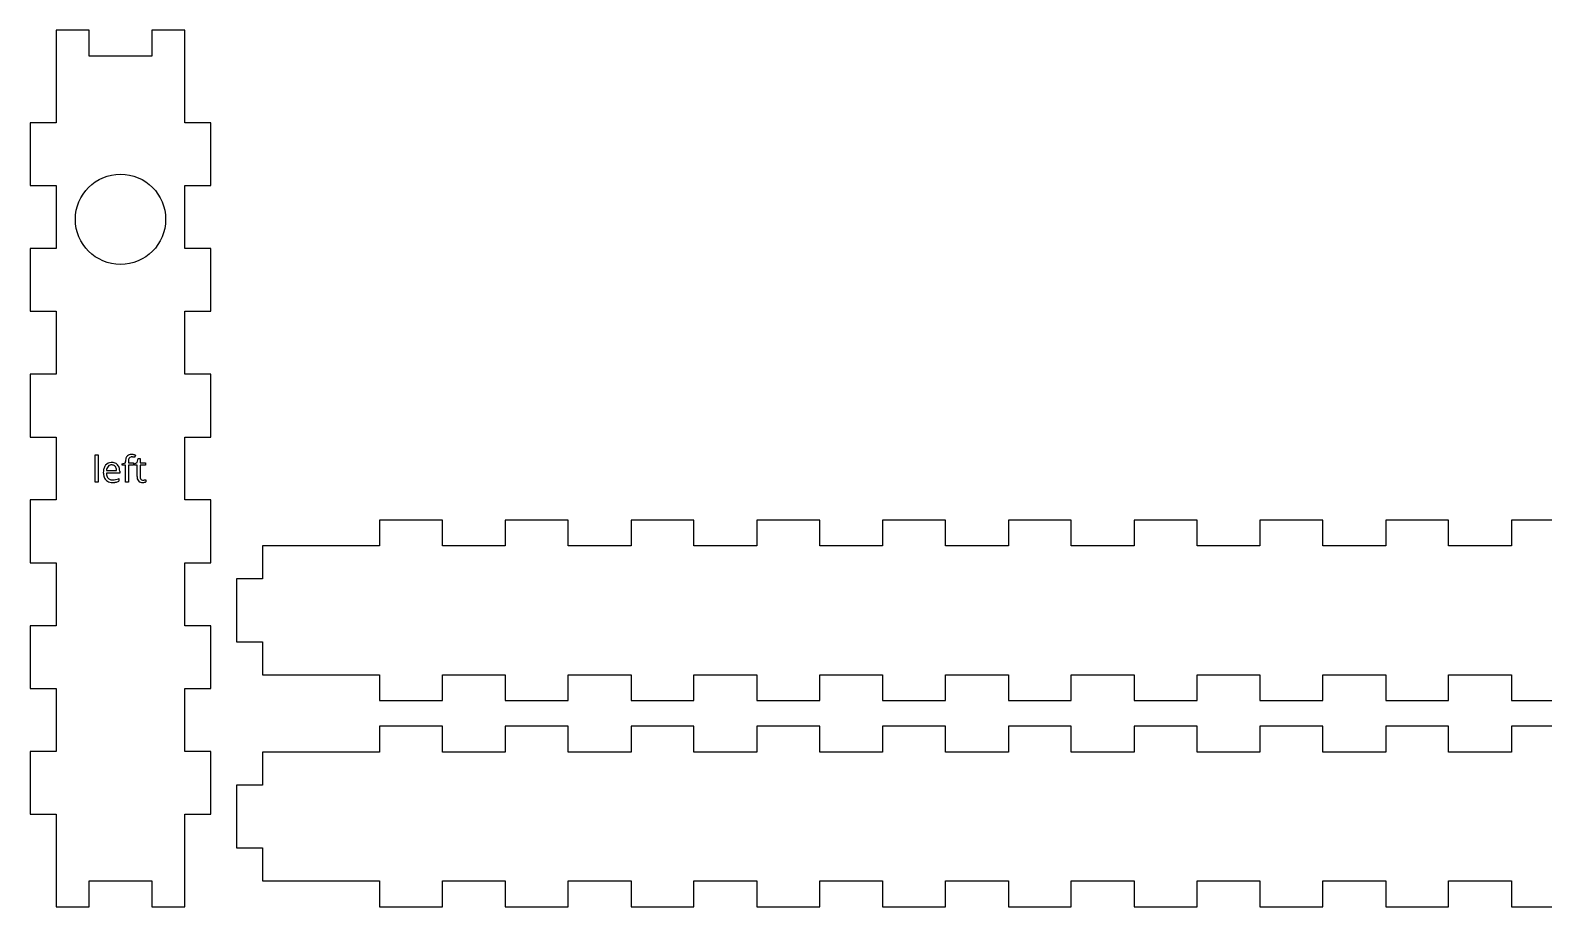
# Model space of a CAD drawing. Header units: millimetres. Extents: x 0 to 694, y 3 to 210.
# Drawn here: x 336.2 to 512.3, y 3 to 105 of the extents above; entities that cross this region are included whole.
import ezdxf

# ---------------------------------------------------------------- set-up
doc = ezdxf.new("R2010")
doc.units = ezdxf.units.MM
for name, color, linetype in [('Shape1525', 7, 'CONTINUOUS'), ('Shape1526', 7, 'CONTINUOUS'), ('Shape1527', 7, 'CONTINUOUS'), ('Shape1528', 7, 'CONTINUOUS'), ('Shape1529', 7, 'CONTINUOUS'), ('Shape1530', 7, 'CONTINUOUS'), ('Shape1531', 7, 'CONTINUOUS'), ('Shape1532', 7, 'CONTINUOUS'), ('Shape1533', 7, 'CONTINUOUS'), ('Shape1534', 7, 'CONTINUOUS'), ('Shape1535', 7, 'CONTINUOUS'), ('Shape1536', 7, 'CONTINUOUS'), ('Shape1537', 7, 'CONTINUOUS'), ('Shape1538', 7, 'CONTINUOUS'), ('Shape1539', 7, 'CONTINUOUS'), ('Shape1540', 7, 'CONTINUOUS'), ('Shape1541', 7, 'CONTINUOUS'), ('Shape1542', 7, 'CONTINUOUS'), ('Shape1543', 7, 'CONTINUOUS'), ('Shape1544', 7, 'CONTINUOUS'), ('Shape1545', 7, 'CONTINUOUS'), ('Shape1546', 7, 'CONTINUOUS'), ('Shape1547', 7, 'CONTINUOUS'), ('Shape1548', 7, 'CONTINUOUS'), ('Shape1549', 7, 'CONTINUOUS'), ('Shape1550', 7, 'CONTINUOUS'), ('Shape1551', 7, 'CONTINUOUS'), ('Shape1552', 7, 'CONTINUOUS'), ('Shape1553', 7, 'CONTINUOUS'), ('Shape1554', 7, 'CONTINUOUS'), ('Shape1555', 7, 'CONTINUOUS'), ('Shape1556', 7, 'CONTINUOUS'), ('Shape1557', 7, 'CONTINUOUS'), ('Shape1558', 7, 'CONTINUOUS'), ('Shape1559', 7, 'CONTINUOUS'), ('Shape1560', 7, 'CONTINUOUS'), ('Shape1561', 7, 'CONTINUOUS'), ('Shape1562', 7, 'CONTINUOUS'), ('Shape1563', 7, 'CONTINUOUS'), ('Shape1564', 7, 'CONTINUOUS'), ('Shape1565', 7, 'CONTINUOUS'), ('Shape1566', 7, 'CONTINUOUS'), ('Shape1567', 7, 'CONTINUOUS'), ('Shape1568', 7, 'CONTINUOUS'), ('Shape1667', 7, 'CONTINUOUS'), ('Shape1668', 7, 'CONTINUOUS'), ('Shape1669', 7, 'CONTINUOUS'), ('Shape1670', 7, 'CONTINUOUS'), ('Shape1671', 7, 'CONTINUOUS'), ('Shape1672', 7, 'CONTINUOUS'), ('Shape1673', 7, 'CONTINUOUS'), ('Shape1674', 7, 'CONTINUOUS'), ('Shape1675', 7, 'CONTINUOUS'), ('Shape1676', 7, 'CONTINUOUS'), ('Shape1677', 7, 'CONTINUOUS'), ('Shape1678', 7, 'CONTINUOUS'), ('Shape1679', 7, 'CONTINUOUS'), ('Shape1680', 7, 'CONTINUOUS'), ('Shape1681', 7, 'CONTINUOUS'), ('Shape1682', 7, 'CONTINUOUS'), ('Shape1683', 7, 'CONTINUOUS'), ('Shape1684', 7, 'CONTINUOUS'), ('Shape1685', 7, 'CONTINUOUS'), ('Shape1686', 7, 'CONTINUOUS'), ('Shape1687', 7, 'CONTINUOUS'), ('Shape1688', 7, 'CONTINUOUS'), ('Shape1689', 7, 'CONTINUOUS'), ('Shape1690', 7, 'CONTINUOUS'), ('Shape1691', 7, 'CONTINUOUS'), ('Shape1692', 7, 'CONTINUOUS'), ('Shape1693', 7, 'CONTINUOUS'), ('Shape1694', 7, 'CONTINUOUS'), ('Shape1695', 7, 'CONTINUOUS'), ('Shape1696', 7, 'CONTINUOUS'), ('Shape1697', 7, 'CONTINUOUS'), ('Shape1698', 7, 'CONTINUOUS'), ('Shape1699', 7, 'CONTINUOUS'), ('Shape1700', 7, 'CONTINUOUS'), ('Shape1701', 7, 'CONTINUOUS'), ('Shape1702', 7, 'CONTINUOUS'), ('Shape1703', 7, 'CONTINUOUS'), ('Shape1704', 7, 'CONTINUOUS'), ('Shape1705', 7, 'CONTINUOUS'), ('Shape1706', 7, 'CONTINUOUS'), ('Shape377', 7, 'CONTINUOUS'), ('Shape378', 7, 'CONTINUOUS'), ('Shape379', 7, 'CONTINUOUS'), ('Shape380', 7, 'CONTINUOUS'), ('Shape381', 7, 'CONTINUOUS'), ('Shape382', 7, 'CONTINUOUS'), ('Shape383', 7, 'CONTINUOUS'), ('Shape384', 7, 'CONTINUOUS'), ('Shape385', 7, 'CONTINUOUS'), ('Shape386', 7, 'CONTINUOUS'), ('Shape387', 7, 'CONTINUOUS'), ('Shape388', 7, 'CONTINUOUS'), ('Shape389', 7, 'CONTINUOUS'), ('Shape390', 7, 'CONTINUOUS'), ('Shape391', 7, 'CONTINUOUS'), ('Shape392', 7, 'CONTINUOUS'), ('Shape393', 7, 'CONTINUOUS'), ('Shape394', 7, 'CONTINUOUS'), ('Shape395', 7, 'CONTINUOUS'), ('Shape396', 7, 'CONTINUOUS'), ('Shape397', 7, 'CONTINUOUS'), ('Shape398', 7, 'CONTINUOUS'), ('Shape399', 7, 'CONTINUOUS'), ('Shape400', 7, 'CONTINUOUS'), ('Shape401', 7, 'CONTINUOUS'), ('Shape402', 7, 'CONTINUOUS'), ('Shape403', 7, 'CONTINUOUS'), ('Shape404', 7, 'CONTINUOUS'), ('Shape405', 7, 'CONTINUOUS'), ('Shape406', 7, 'CONTINUOUS'), ('Shape407', 7, 'CONTINUOUS'), ('Shape408', 7, 'CONTINUOUS'), ('Shape409', 7, 'CONTINUOUS'), ('Shape410', 7, 'CONTINUOUS'), ('Shape411', 7, 'CONTINUOUS'), ('Shape412', 7, 'CONTINUOUS'), ('Shape413', 7, 'CONTINUOUS'), ('Shape414', 7, 'CONTINUOUS'), ('Shape415', 7, 'CONTINUOUS'), ('Shape416', 7, 'CONTINUOUS'), ('Shape417', 7, 'CONTINUOUS'), ('Shape418', 7, 'CONTINUOUS'), ('Shape419', 7, 'CONTINUOUS'), ('Shape420', 7, 'CONTINUOUS'), ('Shape421', 7, 'CONTINUOUS'), ('Shape422', 7, 'CONTINUOUS'), ('Shape423', 7, 'CONTINUOUS'), ('Shape424', 7, 'CONTINUOUS'), ('Shape425', 7, 'CONTINUOUS'), ('Shape426', 7, 'CONTINUOUS'), ('Shape427', 7, 'CONTINUOUS'), ('Shape428', 7, 'CONTINUOUS'), ('Shape429', 7, 'CONTINUOUS'), ('Shape430', 7, 'CONTINUOUS'), ('Shape431', 7, 'CONTINUOUS'), ('Shape432', 7, 'CONTINUOUS'), ('Shape433', 7, 'CONTINUOUS'), ('Shape434', 7, 'CONTINUOUS'), ('Shape435', 7, 'CONTINUOUS'), ('Shape436', 7, 'CONTINUOUS'), ('Shape437', 7, 'CONTINUOUS'), ('Shape438', 7, 'CONTINUOUS'), ('Shape439', 7, 'CONTINUOUS'), ('Shape440', 7, 'CONTINUOUS'), ('Shape441', 7, 'CONTINUOUS'), ('Shape442', 7, 'CONTINUOUS'), ('Shape443', 7, 'CONTINUOUS'), ('Shape444', 7, 'CONTINUOUS'), ('Shape445', 7, 'CONTINUOUS'), ('Shape446', 7, 'CONTINUOUS'), ('Shape447', 7, 'CONTINUOUS'), ('Shape448', 7, 'CONTINUOUS'), ('Shape449', 7, 'CONTINUOUS'), ('Shape450', 7, 'CONTINUOUS'), ('Shape451', 7, 'CONTINUOUS'), ('Shape452', 7, 'CONTINUOUS'), ('Shape453', 7, 'CONTINUOUS'), ('Shape454', 7, 'CONTINUOUS'), ('Shape455', 7, 'CONTINUOUS'), ('Shape456', 7, 'CONTINUOUS'), ('Shape457', 7, 'CONTINUOUS'), ('Shape458', 7, 'CONTINUOUS'), ('Shape459', 7, 'CONTINUOUS'), ('Shape460', 7, 'CONTINUOUS'), ('Shape461', 7, 'CONTINUOUS'), ('Shape462', 7, 'CONTINUOUS'), ('Shape463', 7, 'CONTINUOUS'), ('Shape464', 7, 'CONTINUOUS'), ('Shape465', 7, 'CONTINUOUS'), ('Shape466', 7, 'CONTINUOUS'), ('Shape467', 7, 'CONTINUOUS'), ('Shape468', 7, 'CONTINUOUS'), ('Shape469', 7, 'CONTINUOUS'), ('Shape470', 7, 'CONTINUOUS'), ('Shape471', 7, 'CONTINUOUS'), ('Shape472', 7, 'CONTINUOUS'), ('Shape473', 7, 'CONTINUOUS'), ('Shape474', 7, 'CONTINUOUS'), ('Shape475', 7, 'CONTINUOUS'), ('Shape476', 7, 'CONTINUOUS'), ('Shape477', 7, 'CONTINUOUS'), ('Shape478', 7, 'CONTINUOUS'), ('Shape479', 7, 'CONTINUOUS'), ('Shape480', 7, 'CONTINUOUS'), ('Shape481', 7, 'CONTINUOUS'), ('Shape482', 7, 'CONTINUOUS'), ('Shape483', 7, 'CONTINUOUS'), ('Shape484', 7, 'CONTINUOUS'), ('Shape485', 7, 'CONTINUOUS'), ('Shape486', 7, 'CONTINUOUS'), ('Shape487', 7, 'CONTINUOUS'), ('Shape488', 7, 'CONTINUOUS'), ('Shape489', 7, 'CONTINUOUS'), ('Shape490', 7, 'CONTINUOUS'), ('Shape491', 7, 'CONTINUOUS'), ('Shape492', 7, 'CONTINUOUS'), ('Shape493', 7, 'CONTINUOUS'), ('Shape494', 7, 'CONTINUOUS'), ('Shape495', 7, 'CONTINUOUS'), ('Shape496', 7, 'CONTINUOUS'), ('Shape497', 7, 'CONTINUOUS'), ('Shape498', 7, 'CONTINUOUS'), ('Shape499', 7, 'CONTINUOUS'), ('Shape500', 7, 'CONTINUOUS'), ('Shape501', 7, 'CONTINUOUS'), ('Shape502', 7, 'CONTINUOUS'), ('Shape503', 7, 'CONTINUOUS'), ('Shape504', 7, 'CONTINUOUS'), ('Shape505', 7, 'CONTINUOUS'), ('Shape506', 7, 'CONTINUOUS'), ('Shape507', 7, 'CONTINUOUS'), ('Shape508', 7, 'CONTINUOUS'), ('Shape509', 7, 'CONTINUOUS'), ('Shape510', 7, 'CONTINUOUS'), ('Shape511', 7, 'CONTINUOUS'), ('Shape512', 7, 'CONTINUOUS'), ('Shape513', 7, 'CONTINUOUS'), ('Shape514', 7, 'CONTINUOUS'), ('Shape515', 7, 'CONTINUOUS'), ('Shape516', 7, 'CONTINUOUS'), ('Shape517', 7, 'CONTINUOUS'), ('Shape518', 7, 'CONTINUOUS'), ('Shape519', 7, 'CONTINUOUS'), ('Shape520', 7, 'CONTINUOUS'), ('Shape521', 7, 'CONTINUOUS'), ('Shape522', 7, 'CONTINUOUS'), ('Shape523', 7, 'CONTINUOUS'), ('Shape524', 7, 'CONTINUOUS'), ('Shape525', 7, 'CONTINUOUS'), ('Shape526', 7, 'CONTINUOUS'), ('Shape527', 7, 'CONTINUOUS'), ('Shape528', 7, 'CONTINUOUS'), ('Shape529', 7, 'CONTINUOUS'), ('Shape530', 7, 'CONTINUOUS'), ('Shape531', 7, 'CONTINUOUS'), ('Shape532', 7, 'CONTINUOUS'), ('Shape533', 7, 'CONTINUOUS'), ('Shape534', 7, 'CONTINUOUS'), ('Shape535', 7, 'CONTINUOUS'), ('Shape536', 7, 'CONTINUOUS'), ('Shape537', 7, 'CONTINUOUS'), ('Shape538', 7, 'CONTINUOUS'), ('Shape539', 7, 'CONTINUOUS'), ('Shape540', 7, 'CONTINUOUS'), ('Shape541', 7, 'CONTINUOUS'), ('Shape542', 7, 'CONTINUOUS'), ('Shape543', 7, 'CONTINUOUS'), ('Shape544', 7, 'CONTINUOUS'), ('Shape545', 7, 'CONTINUOUS'), ('Shape546', 7, 'CONTINUOUS'), ('Shape547', 7, 'CONTINUOUS'), ('Shape548', 7, 'CONTINUOUS'), ('Shape549', 7, 'CONTINUOUS'), ('Shape550', 7, 'CONTINUOUS'), ('Shape551', 7, 'CONTINUOUS'), ('Shape552', 7, 'CONTINUOUS'), ('Shape553', 7, 'CONTINUOUS'), ('Shape554', 7, 'CONTINUOUS'), ('Shape555', 7, 'CONTINUOUS'), ('Shape556', 7, 'CONTINUOUS'), ('Shape557', 7, 'CONTINUOUS'), ('Shape558', 7, 'CONTINUOUS'), ('Shape559', 7, 'CONTINUOUS'), ('Shape560', 7, 'CONTINUOUS'), ('Shape561', 7, 'CONTINUOUS'), ('Shape562', 7, 'CONTINUOUS'), ('Shape563', 7, 'CONTINUOUS'), ('Shape564', 7, 'CONTINUOUS'), ('Shape565', 7, 'CONTINUOUS'), ('Shape566', 7, 'CONTINUOUS'), ('Shape567', 7, 'CONTINUOUS'), ('Shape568', 7, 'CONTINUOUS'), ('Shape569', 7, 'CONTINUOUS'), ('Shape570', 7, 'CONTINUOUS'), ('Shape571', 7, 'CONTINUOUS'), ('Shape572', 7, 'CONTINUOUS'), ('Shape573', 7, 'CONTINUOUS'), ('Shape574', 7, 'CONTINUOUS'), ('Shape575', 7, 'CONTINUOUS'), ('Shape576', 7, 'CONTINUOUS'), ('Shape577', 7, 'CONTINUOUS'), ('Shape578', 7, 'CONTINUOUS'), ('Shape579', 7, 'CONTINUOUS'), ('Shape580', 7, 'CONTINUOUS'), ('Shape581', 7, 'CONTINUOUS'), ('Shape582', 7, 'CONTINUOUS'), ('Shape583', 7, 'CONTINUOUS'), ('Shape584', 7, 'CONTINUOUS'), ('Shape585', 7, 'CONTINUOUS'), ('Shape586', 7, 'CONTINUOUS'), ('Shape587', 7, 'CONTINUOUS'), ('Shape686', 7, 'CONTINUOUS'), ('Shape687', 7, 'CONTINUOUS'), ('Shape688', 7, 'CONTINUOUS'), ('Shape689', 7, 'CONTINUOUS'), ('Shape690', 7, 'CONTINUOUS'), ('Shape691', 7, 'CONTINUOUS'), ('Shape692', 7, 'CONTINUOUS'), ('Shape693', 7, 'CONTINUOUS'), ('Shape694', 7, 'CONTINUOUS'), ('Shape695', 7, 'CONTINUOUS'), ('Shape696', 7, 'CONTINUOUS'), ('Shape697', 7, 'CONTINUOUS'), ('Shape698', 7, 'CONTINUOUS'), ('Shape699', 7, 'CONTINUOUS'), ('Shape700', 7, 'CONTINUOUS'), ('Shape701', 7, 'CONTINUOUS'), ('Shape702', 7, 'CONTINUOUS'), ('Shape703', 7, 'CONTINUOUS'), ('Shape704', 7, 'CONTINUOUS'), ('Shape705', 7, 'CONTINUOUS'), ('Shape706', 7, 'CONTINUOUS'), ('Shape707', 7, 'CONTINUOUS'), ('Shape708', 7, 'CONTINUOUS'), ('Shape709', 7, 'CONTINUOUS'), ('Shape710', 7, 'CONTINUOUS'), ('Shape711', 7, 'CONTINUOUS'), ('Shape712', 7, 'CONTINUOUS'), ('Shape713', 7, 'CONTINUOUS'), ('Shape714', 7, 'CONTINUOUS'), ('Shape715', 7, 'CONTINUOUS'), ('Shape716', 7, 'CONTINUOUS'), ('Shape717', 7, 'CONTINUOUS'), ('Shape718', 7, 'CONTINUOUS'), ('Shape719', 7, 'CONTINUOUS'), ('Shape720', 7, 'CONTINUOUS'), ('Shape721', 7, 'CONTINUOUS'), ('Shape722', 7, 'CONTINUOUS'), ('Shape723', 7, 'CONTINUOUS'), ('Shape724', 7, 'CONTINUOUS'), ('Shape725', 7, 'CONTINUOUS'), ('Sketch', 7, 'CONTINUOUS')]:
    doc.layers.add(name, color=color, linetype=linetype)

msp = doc.modelspace()

# ---------------------------------------------------------------- linework, layer by layer
at = {"layer": 'Shape1525'}
msp.add_line((363.25, 45), (363.25, 41.1585), dxfattribs=at)
at = {"layer": 'Shape1526'}
msp.add_line((363.25, 41.1585), (360.25, 41.1585), dxfattribs=at)
at = {"layer": 'Shape1527'}
msp.add_line((360.25, 41.1585), (360.25, 33.8415), dxfattribs=at)
at = {"layer": 'Shape1528'}
msp.add_line((360.25, 33.8415), (363.25, 33.8415), dxfattribs=at)
at = {"layer": 'Shape1529'}
msp.add_line((363.25, 33.8415), (363.25, 30), dxfattribs=at)
at = {"layer": 'Shape1530'}
msp.add_line((363.25, 30), (376.877, 30), dxfattribs=at)
at = {"layer": 'Shape1531'}
msp.add_line((376.877, 30), (376.877, 27), dxfattribs=at)
at = {"layer": 'Shape1532'}
msp.add_line((376.877, 27), (384.193, 27), dxfattribs=at)
at = {"layer": 'Shape1533'}
msp.add_line((384.193, 27), (384.193, 30), dxfattribs=at)
at = {"layer": 'Shape1534'}
msp.add_line((384.193, 30), (391.51, 30), dxfattribs=at)
at = {"layer": 'Shape1535'}
msp.add_line((391.51, 30), (391.51, 27), dxfattribs=at)
at = {"layer": 'Shape1536'}
msp.add_line((391.51, 27), (398.827, 27), dxfattribs=at)
at = {"layer": 'Shape1537'}
msp.add_line((398.827, 27), (398.827, 30), dxfattribs=at)
at = {"layer": 'Shape1538'}
msp.add_line((398.827, 30), (406.144, 30), dxfattribs=at)
at = {"layer": 'Shape1539'}
msp.add_line((406.144, 30), (406.144, 27), dxfattribs=at)
at = {"layer": 'Shape1540'}
msp.add_line((406.144, 27), (413.462, 27), dxfattribs=at)
at = {"layer": 'Shape1541'}
msp.add_line((413.462, 27), (413.462, 30), dxfattribs=at)
at = {"layer": 'Shape1542'}
msp.add_line((413.462, 30), (420.779, 30), dxfattribs=at)
at = {"layer": 'Shape1543'}
msp.add_line((420.779, 30), (420.779, 27), dxfattribs=at)
at = {"layer": 'Shape1544'}
msp.add_line((420.779, 27), (428.096, 27), dxfattribs=at)
at = {"layer": 'Shape1545'}
msp.add_line((428.096, 27), (428.096, 30), dxfattribs=at)
at = {"layer": 'Shape1546'}
msp.add_line((428.096, 30), (435.413, 30), dxfattribs=at)
at = {"layer": 'Shape1547'}
msp.add_line((435.413, 30), (435.413, 27), dxfattribs=at)
at = {"layer": 'Shape1548'}
msp.add_line((435.413, 27), (442.729, 27), dxfattribs=at)
at = {"layer": 'Shape1549'}
msp.add_line((442.729, 27), (442.729, 30), dxfattribs=at)
at = {"layer": 'Shape1550'}
msp.add_line((442.729, 30), (450.046, 30), dxfattribs=at)
at = {"layer": 'Shape1551'}
msp.add_line((450.046, 30), (450.046, 27), dxfattribs=at)
at = {"layer": 'Shape1552'}
msp.add_line((450.046, 27), (457.363, 27), dxfattribs=at)
at = {"layer": 'Shape1553'}
msp.add_line((457.363, 27), (457.363, 30), dxfattribs=at)
at = {"layer": 'Shape1554'}
msp.add_line((457.363, 30), (464.68, 30), dxfattribs=at)
at = {"layer": 'Shape1555'}
msp.add_line((464.68, 30), (464.68, 27), dxfattribs=at)
at = {"layer": 'Shape1556'}
msp.add_line((464.68, 27), (471.998, 27), dxfattribs=at)
at = {"layer": 'Shape1557'}
msp.add_line((471.998, 27), (471.998, 30), dxfattribs=at)
at = {"layer": 'Shape1558'}
msp.add_line((471.998, 30), (479.315, 30), dxfattribs=at)
at = {"layer": 'Shape1559'}
msp.add_line((479.315, 30), (479.315, 27), dxfattribs=at)
at = {"layer": 'Shape1560'}
msp.add_line((479.315, 27), (486.632, 27), dxfattribs=at)
at = {"layer": 'Shape1561'}
msp.add_line((486.632, 27), (486.632, 30), dxfattribs=at)
at = {"layer": 'Shape1562'}
msp.add_line((486.632, 30), (493.949, 30), dxfattribs=at)
at = {"layer": 'Shape1563'}
msp.add_line((493.949, 30), (493.949, 27), dxfattribs=at)
at = {"layer": 'Shape1564'}
msp.add_line((493.949, 27), (501.265, 27), dxfattribs=at)
at = {"layer": 'Shape1565'}
msp.add_line((501.265, 27), (501.265, 30), dxfattribs=at)
at = {"layer": 'Shape1566'}
msp.add_line((501.265, 30), (508.582, 30), dxfattribs=at)
at = {"layer": 'Shape1567'}
msp.add_line((508.582, 30), (508.582, 27), dxfattribs=at)
at = {"layer": 'Shape1568'}
msp.add_line((508.582, 27), (515.899, 27), dxfattribs=at)
at = {"layer": 'Shape1667'}
msp.add_line((515.899, 48), (508.582, 48), dxfattribs=at)
at = {"layer": 'Shape1668'}
msp.add_line((508.582, 48), (508.582, 45), dxfattribs=at)
at = {"layer": 'Shape1669'}
msp.add_line((508.582, 45), (501.265, 45), dxfattribs=at)
at = {"layer": 'Shape1670'}
msp.add_line((501.265, 45), (501.265, 48), dxfattribs=at)
at = {"layer": 'Shape1671'}
msp.add_line((501.265, 48), (493.949, 48), dxfattribs=at)
at = {"layer": 'Shape1672'}
msp.add_line((493.949, 48), (493.949, 45), dxfattribs=at)
at = {"layer": 'Shape1673'}
msp.add_line((493.949, 45), (486.632, 45), dxfattribs=at)
at = {"layer": 'Shape1674'}
msp.add_line((486.632, 45), (486.632, 48), dxfattribs=at)
at = {"layer": 'Shape1675'}
msp.add_line((486.632, 48), (479.315, 48), dxfattribs=at)
at = {"layer": 'Shape1676'}
msp.add_line((479.315, 48), (479.315, 45), dxfattribs=at)
at = {"layer": 'Shape1677'}
msp.add_line((479.315, 45), (471.998, 45), dxfattribs=at)
at = {"layer": 'Shape1678'}
msp.add_line((471.998, 45), (471.998, 48), dxfattribs=at)
at = {"layer": 'Shape1679'}
msp.add_line((471.998, 48), (464.68, 48), dxfattribs=at)
at = {"layer": 'Shape1680'}
msp.add_line((464.68, 48), (464.68, 45), dxfattribs=at)
at = {"layer": 'Shape1681'}
msp.add_line((464.68, 45), (457.363, 45), dxfattribs=at)
at = {"layer": 'Shape1682'}
msp.add_line((457.363, 45), (457.363, 48), dxfattribs=at)
at = {"layer": 'Shape1683'}
msp.add_line((457.363, 48), (450.046, 48), dxfattribs=at)
at = {"layer": 'Shape1684'}
msp.add_line((450.046, 48), (450.046, 45), dxfattribs=at)
at = {"layer": 'Shape1685'}
msp.add_line((450.046, 45), (442.729, 45), dxfattribs=at)
at = {"layer": 'Shape1686'}
msp.add_line((442.729, 45), (442.729, 48), dxfattribs=at)
at = {"layer": 'Shape1687'}
msp.add_line((442.729, 48), (435.413, 48), dxfattribs=at)
at = {"layer": 'Shape1688'}
msp.add_line((435.413, 48), (435.413, 45), dxfattribs=at)
at = {"layer": 'Shape1689'}
msp.add_line((435.413, 45), (428.096, 45), dxfattribs=at)
at = {"layer": 'Shape1690'}
msp.add_line((428.096, 45), (428.096, 48), dxfattribs=at)
at = {"layer": 'Shape1691'}
msp.add_line((428.096, 48), (420.779, 48), dxfattribs=at)
at = {"layer": 'Shape1692'}
msp.add_line((420.779, 48), (420.779, 45), dxfattribs=at)
at = {"layer": 'Shape1693'}
msp.add_line((420.779, 45), (413.462, 45), dxfattribs=at)
at = {"layer": 'Shape1694'}
msp.add_line((413.462, 45), (413.462, 48), dxfattribs=at)
at = {"layer": 'Shape1695'}
msp.add_line((413.462, 48), (406.144, 48), dxfattribs=at)
at = {"layer": 'Shape1696'}
msp.add_line((406.144, 48), (406.144, 45), dxfattribs=at)
at = {"layer": 'Shape1697'}
msp.add_line((406.144, 45), (398.827, 45), dxfattribs=at)
at = {"layer": 'Shape1698'}
msp.add_line((398.827, 45), (398.827, 48), dxfattribs=at)
at = {"layer": 'Shape1699'}
msp.add_line((398.827, 48), (391.51, 48), dxfattribs=at)
at = {"layer": 'Shape1700'}
msp.add_line((391.51, 48), (391.51, 45), dxfattribs=at)
at = {"layer": 'Shape1701'}
msp.add_line((391.51, 45), (384.193, 45), dxfattribs=at)
at = {"layer": 'Shape1702'}
msp.add_line((384.193, 45), (384.193, 48), dxfattribs=at)
at = {"layer": 'Shape1703'}
msp.add_line((384.193, 48), (376.877, 48), dxfattribs=at)
at = {"layer": 'Shape1704'}
msp.add_line((376.877, 48), (376.877, 45), dxfattribs=at)
at = {"layer": 'Shape1705'}
msp.add_line((376.877, 45), (369.56, 45), dxfattribs=at)
at = {"layer": 'Shape1706'}
msp.add_line((369.56, 45), (363.25, 45), dxfattribs=at)
at = {"layer": 'Shape377'}
msp.add_line((339.25, 105), (339.25, 94.2435), dxfattribs=at)
at = {"layer": 'Shape378'}
msp.add_line((339.25, 94.2435), (336.25, 94.2435), dxfattribs=at)
at = {"layer": 'Shape379'}
msp.add_line((336.25, 94.2435), (336.25, 86.9265), dxfattribs=at)
at = {"layer": 'Shape380'}
msp.add_line((336.25, 86.9265), (339.25, 86.9265), dxfattribs=at)
at = {"layer": 'Shape381'}
msp.add_line((339.25, 86.9265), (339.25, 79.6095), dxfattribs=at)
at = {"layer": 'Shape382'}
msp.add_line((339.25, 79.6095), (336.25, 79.6095), dxfattribs=at)
at = {"layer": 'Shape383'}
msp.add_line((336.25, 79.6095), (336.25, 72.2925), dxfattribs=at)
at = {"layer": 'Shape384'}
msp.add_line((336.25, 72.2925), (339.25, 72.2925), dxfattribs=at)
at = {"layer": 'Shape385'}
msp.add_line((339.25, 72.2925), (339.25, 64.9755), dxfattribs=at)
at = {"layer": 'Shape386'}
msp.add_line((339.25, 64.9755), (336.25, 64.9755), dxfattribs=at)
at = {"layer": 'Shape387'}
msp.add_line((336.25, 64.9755), (336.25, 57.6585), dxfattribs=at)
at = {"layer": 'Shape388'}
msp.add_line((336.25, 57.6585), (339.25, 57.6585), dxfattribs=at)
at = {"layer": 'Shape389'}
msp.add_line((339.25, 57.6585), (339.25, 50.3415), dxfattribs=at)
at = {"layer": 'Shape390'}
msp.add_line((339.25, 50.3415), (336.25, 50.3415), dxfattribs=at)
at = {"layer": 'Shape391'}
msp.add_line((336.25, 50.3415), (336.25, 43.0245), dxfattribs=at)
at = {"layer": 'Shape392'}
msp.add_line((336.25, 43.0245), (339.25, 43.0245), dxfattribs=at)
at = {"layer": 'Shape393'}
msp.add_line((339.25, 43.0245), (339.25, 35.7075), dxfattribs=at)
at = {"layer": 'Shape394'}
msp.add_line((339.25, 35.7075), (336.25, 35.7075), dxfattribs=at)
at = {"layer": 'Shape395'}
msp.add_line((336.25, 35.7075), (336.25, 28.3905), dxfattribs=at)
at = {"layer": 'Shape396'}
msp.add_line((336.25, 28.3905), (339.25, 28.3905), dxfattribs=at)
at = {"layer": 'Shape397'}
msp.add_line((339.25, 28.3905), (339.25, 21.0735), dxfattribs=at)
at = {"layer": 'Shape398'}
msp.add_line((339.25, 21.0735), (336.25, 21.0735), dxfattribs=at)
at = {"layer": 'Shape399'}
msp.add_line((336.25, 21.0735), (336.25, 13.7565), dxfattribs=at)
at = {"layer": 'Shape400'}
msp.add_line((336.25, 13.7565), (339.25, 13.7565), dxfattribs=at)
at = {"layer": 'Shape401'}
msp.add_line((339.25, 13.7565), (339.25, 6.4395), dxfattribs=at)
at = {"layer": 'Shape402'}
msp.add_line((339.25, 6.4395), (339.25, 3), dxfattribs=at)
at = {"layer": 'Shape403'}
msp.add_line((339.25, 3), (343.091, 3), dxfattribs=at)
at = {"layer": 'Shape404'}
msp.add_line((343.091, 3), (343.091, 6), dxfattribs=at)
at = {"layer": 'Shape405'}
msp.add_line((343.091, 6), (350.409, 6), dxfattribs=at)
at = {"layer": 'Shape406'}
msp.add_line((350.409, 6), (350.409, 3), dxfattribs=at)
at = {"layer": 'Shape407'}
msp.add_line((350.409, 3), (354.25, 3), dxfattribs=at)
at = {"layer": 'Shape408'}
msp.add_line((354.25, 3), (354.25, 13.7565), dxfattribs=at)
at = {"layer": 'Shape409'}
msp.add_line((354.25, 13.7565), (357.25, 13.7565), dxfattribs=at)
at = {"layer": 'Shape410'}
msp.add_line((357.25, 13.7565), (357.25, 21.0735), dxfattribs=at)
at = {"layer": 'Shape411'}
msp.add_line((357.25, 21.0735), (354.25, 21.0735), dxfattribs=at)
at = {"layer": 'Shape412'}
msp.add_line((354.25, 21.0735), (354.25, 28.3905), dxfattribs=at)
at = {"layer": 'Shape413'}
msp.add_line((354.25, 28.3905), (357.25, 28.3905), dxfattribs=at)
at = {"layer": 'Shape414'}
msp.add_line((357.25, 28.3905), (357.25, 35.7075), dxfattribs=at)
at = {"layer": 'Shape415'}
msp.add_line((357.25, 35.7075), (354.25, 35.7075), dxfattribs=at)
at = {"layer": 'Shape416'}
msp.add_line((354.25, 35.7075), (354.25, 43.0245), dxfattribs=at)
at = {"layer": 'Shape417'}
msp.add_line((354.25, 43.0245), (357.25, 43.0245), dxfattribs=at)
at = {"layer": 'Shape418'}
msp.add_line((357.25, 43.0245), (357.25, 50.3415), dxfattribs=at)
at = {"layer": 'Shape419'}
msp.add_line((357.25, 50.3415), (354.25, 50.3415), dxfattribs=at)
at = {"layer": 'Shape420'}
msp.add_line((354.25, 50.3415), (354.25, 57.6585), dxfattribs=at)
at = {"layer": 'Shape421'}
msp.add_line((354.25, 57.6585), (357.25, 57.6585), dxfattribs=at)
at = {"layer": 'Shape422'}
msp.add_line((357.25, 57.6585), (357.25, 64.9755), dxfattribs=at)
at = {"layer": 'Shape423'}
msp.add_line((357.25, 64.9755), (354.25, 64.9755), dxfattribs=at)
at = {"layer": 'Shape424'}
msp.add_line((354.25, 64.9755), (354.25, 72.2925), dxfattribs=at)
at = {"layer": 'Shape425'}
msp.add_line((354.25, 72.2925), (357.25, 72.2925), dxfattribs=at)
at = {"layer": 'Shape426'}
msp.add_line((357.25, 72.2925), (357.25, 79.6095), dxfattribs=at)
at = {"layer": 'Shape427'}
msp.add_line((357.25, 79.6095), (354.25, 79.6095), dxfattribs=at)
at = {"layer": 'Shape428'}
msp.add_line((354.25, 79.6095), (354.25, 86.9265), dxfattribs=at)
at = {"layer": 'Shape429'}
msp.add_line((354.25, 86.9265), (357.25, 86.9265), dxfattribs=at)
at = {"layer": 'Shape430'}
msp.add_line((357.25, 86.9265), (357.25, 94.2435), dxfattribs=at)
at = {"layer": 'Shape431'}
msp.add_line((357.25, 94.2435), (354.25, 94.2435), dxfattribs=at)
at = {"layer": 'Shape432'}
msp.add_line((354.25, 94.2435), (354.25, 101.561), dxfattribs=at)
at = {"layer": 'Shape433'}
msp.add_line((354.25, 101.561), (354.25, 105), dxfattribs=at)
at = {"layer": 'Shape434'}
msp.add_line((354.25, 105), (350.409, 105), dxfattribs=at)
at = {"layer": 'Shape435'}
msp.add_line((350.409, 105), (350.409, 102), dxfattribs=at)
at = {"layer": 'Shape436'}
msp.add_line((350.409, 102), (343.091, 102), dxfattribs=at)
at = {"layer": 'Shape437'}
msp.add_line((343.091, 102), (343.091, 105), dxfattribs=at)
at = {"layer": 'Shape438'}
msp.add_line((343.091, 105), (339.25, 105), dxfattribs=at)
at = {"layer": 'Shape439'}
msp.add_line((344.153, 55.6048), (344.153, 52.4138), dxfattribs=at)
at = {"layer": 'Shape440'}
msp.add_line((344.153, 52.4138), (343.812, 52.4138), dxfattribs=at)
at = {"layer": 'Shape441'}
msp.add_line((343.812, 52.4138), (343.812, 55.6048), dxfattribs=at)
at = {"layer": 'Shape442'}
msp.add_line((343.812, 55.6048), (344.153, 55.6048), dxfattribs=at)
at = {"layer": 'Shape443'}
msp.add_line((346.651, 53.6914), (346.651, 53.4761), dxfattribs=at)
at = {"layer": 'Shape444'}
msp.add_line((346.651, 53.4761), (345.102, 53.4761), dxfattribs=at)
at = {"layer": 'Shape445'}
msp.add_line((346.554, 52.8219), (346.554, 52.5184), dxfattribs=at)
at = {"layer": 'Shape446'}
msp.add_line((345.11, 53.7529), (346.285, 53.7529), dxfattribs=at)
at = {"layer": 'Shape447'}
msp.add_arc((345.813, 53.6956), 1.3229, -103.991, -89.5152, dxfattribs=at)
at = {"layer": 'Shape448'}
msp.add_arc((345.717, 53.3216), 0.9367, -136.453, -103.804, dxfattribs=at)
at = {"layer": 'Shape449'}
msp.add_arc((345.77, 53.3602), 1.0019, -165.912, -136.946, dxfattribs=at)
at = {"layer": 'Shape450'}
msp.add_arc((346.257, 53.4934), 1.5066, -178.643, -165.508, dxfattribs=at)
at = {"layer": 'Shape451'}
msp.add_arc((346.694, 53.5187), 1.9441, 179.989, -178.201, dxfattribs=at)
at = {"layer": 'Shape452'}
msp.add_arc((346.537, 53.5311), 1.7876, 168.954, -179.616, dxfattribs=at)
at = {"layer": 'Shape453'}
msp.add_arc((345.953, 53.65), 1.1918, 149.407, 169.185, dxfattribs=at)
at = {"layer": 'Shape454'}
msp.add_arc((345.791, 53.7359), 1.0081, 140.106, 148.907, dxfattribs=at)
at = {"layer": 'Shape455'}
msp.add_arc((345.691, 53.8281), 0.8724, 92.4763, 140.539, dxfattribs=at)
at = {"layer": 'Shape456'}
msp.add_arc((345.735, 53.4989), 1.2035, 89.964, 93.9175, dxfattribs=at)
at = {"layer": 'Shape457'}
msp.add_arc((345.746, 53.6653), 1.0372, 74.2125, 90.545, dxfattribs=at)
at = {"layer": 'Shape458'}
msp.add_arc((345.811, 53.9047), 0.7892, 41.2065, 74.0232, dxfattribs=at)
at = {"layer": 'Shape459'}
msp.add_arc((345.688, 53.7982), 0.9519, 11.5994, 41.1496, dxfattribs=at)
at = {"layer": 'Shape460'}
msp.add_arc((345.265, 53.7007), 1.3856, -0.385258, 12.0337, dxfattribs=at)
at = {"layer": 'Shape461'}
msp.add_arc((346.468, 53.5034), 1.3663, -178.855, -169.199, dxfattribs=at)
at = {"layer": 'Shape462'}
msp.add_arc((345.986, 53.4083), 0.875, -169.399, -153.972, dxfattribs=at)
at = {"layer": 'Shape463'}
msp.add_arc((345.773, 53.3075), 0.6392, -153.705, -137.444, dxfattribs=at)
at = {"layer": 'Shape464'}
msp.add_arc((345.754, 53.2976), 0.6186, -136.936, -101.86, dxfattribs=at)
at = {"layer": 'Shape465'}
msp.add_arc((345.829, 53.6073), 0.9373, -102.469, -89.5681, dxfattribs=at)
at = {"layer": 'Shape466'}
msp.add_arc((345.83, 54.4681), 1.798, -89.8016, -67.791, dxfattribs=at)
at = {"layer": 'Shape467'}
msp.add_arc((345.744, 54.7157), 2.0598, -68.1748, -66.8386, dxfattribs=at)
at = {"layer": 'Shape468'}
msp.add_arc((345.74, 54.3927), 2.0437, -72.0977, -66.5138, dxfattribs=at)
at = {"layer": 'Shape469'}
msp.add_arc((345.888, 53.9354), 1.5629, -78.0064, -72.1149, dxfattribs=at)
at = {"layer": 'Shape470'}
msp.add_arc((345.924, 53.8062), 1.4291, -84.0945, -78.3397, dxfattribs=at)
at = {"layer": 'Shape471'}
msp.add_arc((345.852, 54.4775), 2.1043, -88.0881, -84.0272, dxfattribs=at)
at = {"layer": 'Shape472'}
msp.add_arc((345.826, 55.1462), 2.7735, -90.0331, -88.0068, dxfattribs=at)
at = {"layer": 'Shape473'}
msp.add_arc((345.725, 53.7463), 0.6711, 89.4423, 106.209, dxfattribs=at)
at = {"layer": 'Shape474'}
msp.add_arc((345.685, 53.8935), 0.5184, 106.466, 137.918, dxfattribs=at)
at = {"layer": 'Shape475'}
msp.add_arc((345.801, 53.7919), 0.6725, 138.099, 160.587, dxfattribs=at)
at = {"layer": 'Shape476'}
msp.add_arc((346.098, 53.6824), 0.9895, 160.335, 172.531, dxfattribs=at)
at = {"layer": 'Shape477'}
msp.add_arc((346.391, 53.6355), 1.2861, 172.154, 174.761, dxfattribs=at)
at = {"layer": 'Shape478'}
msp.add_arc((345.125, 53.7595), 1.1601, -0.325421, 8.92239, dxfattribs=at)
at = {"layer": 'Shape479'}
msp.add_arc((345.54, 53.8271), 0.7401, 8.73423, 23.2773, dxfattribs=at)
at = {"layer": 'Shape480'}
msp.add_arc((345.737, 53.9097), 0.5267, 23.482, 39.7073, dxfattribs=at)
at = {"layer": 'Shape481'}
msp.add_arc((345.785, 53.9458), 0.4664, 40.0823, 80.6243, dxfattribs=at)
at = {"layer": 'Shape482'}
msp.add_arc((345.735, 53.7178), 0.6996, 79.6468, 90.2911, dxfattribs=at)
at = {"layer": 'Shape483'}
msp.add_line((348.244, 54.6614), (348.244, 54.3969), dxfattribs=at)
at = {"layer": 'Shape484'}
msp.add_line((348.244, 54.3969), (347.672, 54.3969), dxfattribs=at)
at = {"layer": 'Shape485'}
msp.add_line((347.672, 54.3969), (347.672, 52.4138), dxfattribs=at)
at = {"layer": 'Shape486'}
msp.add_line((347.672, 52.4138), (347.331, 52.4138), dxfattribs=at)
at = {"layer": 'Shape487'}
msp.add_line((347.331, 52.4138), (347.331, 54.3969), dxfattribs=at)
at = {"layer": 'Shape488'}
msp.add_line((347.331, 54.3969), (346.929, 54.3969), dxfattribs=at)
at = {"layer": 'Shape489'}
msp.add_line((346.929, 54.3969), (346.929, 54.5507), dxfattribs=at)
at = {"layer": 'Shape490'}
msp.add_line((346.929, 54.5507), (347.331, 54.6737), dxfattribs=at)
at = {"layer": 'Shape491'}
msp.add_line((347.331, 54.6737), (347.331, 54.7988), dxfattribs=at)
at = {"layer": 'Shape492'}
msp.add_line((348.474, 55.5556), (348.385, 55.2828), dxfattribs=at)
at = {"layer": 'Shape493'}
msp.add_line((347.672, 54.807), (347.672, 54.6614), dxfattribs=at)
at = {"layer": 'Shape494'}
msp.add_line((347.672, 54.6614), (348.244, 54.6614), dxfattribs=at)
at = {"layer": 'Shape495'}
msp.add_arc((348.711, 54.8147), 1.3797, 167.578, -179.341, dxfattribs=at)
at = {"layer": 'Shape496'}
msp.add_arc((348.062, 54.9659), 0.7136, 141.743, 168.232, dxfattribs=at)
at = {"layer": 'Shape497'}
msp.add_arc((347.957, 55.0211), 0.597, 98.2552, 139.62, dxfattribs=at)
at = {"layer": 'Shape498'}
msp.add_arc((348.049, 54.5926), 1.0347, 89.6697, 99.9315, dxfattribs=at)
at = {"layer": 'Shape499'}
msp.add_arc((348.05, 54.5311), 1.0963, 81.5641, 89.7017, dxfattribs=at)
at = {"layer": 'Shape500'}
msp.add_arc((347.973, 53.9934), 1.6395, 75.9741, 81.6565, dxfattribs=at)
at = {"layer": 'Shape501'}
msp.add_arc((347.84, 53.4448), 2.2038, 73.2965, 76.0946, dxfattribs=at)
at = {"layer": 'Shape502'}
msp.add_arc((347.874, 53.711), 1.653, 71.9613, 76.5919, dxfattribs=at)
at = {"layer": 'Shape503'}
msp.add_arc((348.002, 54.255), 1.0942, 76.5184, 83.0216, dxfattribs=at)
at = {"layer": 'Shape504'}
msp.add_arc((348.047, 54.6143), 0.7321, 83.0759, 89.7928, dxfattribs=at)
at = {"layer": 'Shape505'}
msp.add_arc((348.045, 54.8873), 0.4591, 89.4858, 103.42, dxfattribs=at)
at = {"layer": 'Shape506'}
msp.add_arc((348.004, 55.0463), 0.2948, 102.768, 144.338, dxfattribs=at)
at = {"layer": 'Shape507'}
msp.add_arc((348.087, 54.9927), 0.3939, 145.069, 162.18, dxfattribs=at)
at = {"layer": 'Shape508'}
msp.add_arc((348.373, 54.8965), 0.6955, 161.844, 171.785, dxfattribs=at)
at = {"layer": 'Shape509'}
msp.add_arc((348.839, 54.8264), 1.1671, 171.653, 178.438, dxfattribs=at)
at = {"layer": 'Shape510'}
msp.add_arc((349.279, 54.8077), 1.6068, 178.197, -179.977, dxfattribs=at)
at = {"layer": 'Shape511'}
msp.add_line((349.688, 52.6947), (349.688, 52.4343), dxfattribs=at)
at = {"layer": 'Shape512'}
msp.add_line((348.679, 53.0598), (348.679, 54.3969), dxfattribs=at)
at = {"layer": 'Shape513'}
msp.add_line((348.679, 54.3969), (348.357, 54.3969), dxfattribs=at)
at = {"layer": 'Shape514'}
msp.add_line((348.357, 54.3969), (348.357, 54.5609), dxfattribs=at)
at = {"layer": 'Shape515'}
msp.add_line((348.357, 54.5609), (348.679, 54.7024), dxfattribs=at)
at = {"layer": 'Shape516'}
msp.add_line((348.679, 54.7024), (348.822, 55.1823), dxfattribs=at)
at = {"layer": 'Shape517'}
msp.add_line((348.822, 55.1823), (349.019, 55.1823), dxfattribs=at)
at = {"layer": 'Shape518'}
msp.add_line((349.019, 55.1823), (349.019, 54.6614), dxfattribs=at)
at = {"layer": 'Shape519'}
msp.add_line((349.019, 54.6614), (349.671, 54.6614), dxfattribs=at)
at = {"layer": 'Shape520'}
msp.add_line((349.671, 54.6614), (349.671, 54.3969), dxfattribs=at)
at = {"layer": 'Shape521'}
msp.add_line((349.671, 54.3969), (349.019, 54.3969), dxfattribs=at)
at = {"layer": 'Shape522'}
msp.add_line((349.019, 54.3969), (349.019, 53.0741), dxfattribs=at)
at = {"layer": 'Shape523'}
msp.add_arc((349.382, 53.7717), 1.118, -90.1196, -81.6971, dxfattribs=at)
at = {"layer": 'Shape524'}
msp.add_arc((349.394, 53.6789), 1.0245, -81.5863, -80.9903, dxfattribs=at)
at = {"layer": 'Shape525'}
msp.add_arc((349.268, 54.4856), 1.841, -81.0413, -79.4893, dxfattribs=at)
at = {"layer": 'Shape526'}
msp.add_arc((349.387, 53.8448), 1.1892, -79.515, -77.3731, dxfattribs=at)
at = {"layer": 'Shape527'}
msp.add_arc((349.492, 53.3789), 0.7116, -77.4123, -74.4205, dxfattribs=at)
at = {"layer": 'Shape528'}
msp.add_arc((349.544, 53.1876), 0.5134, -74.2756, -73.7455, dxfattribs=at)
at = {"layer": 'Shape529'}
msp.add_arc((349.545, 52.737), 0.3349, -72.011, -64.6952, dxfattribs=at)
at = {"layer": 'Shape530'}
msp.add_arc((349.464, 52.9813), 0.5921, -76.6935, -71.8799, dxfattribs=at)
at = {"layer": 'Shape531'}
msp.add_arc((349.379, 53.3374), 0.9583, -79.9927, -76.6268, dxfattribs=at)
at = {"layer": 'Shape532'}
msp.add_arc((349.322, 53.646), 1.2721, -80.8142, -79.8855, dxfattribs=at)
at = {"layer": 'Shape533'}
msp.add_arc((349.286, 53.8462), 1.4754, -84.474, -80.7059, dxfattribs=at)
at = {"layer": 'Shape534'}
msp.add_arc((349.326, 53.434), 1.0613, -89.1066, -84.4518, dxfattribs=at)
at = {"layer": 'Shape535'}
msp.add_arc((349.331, 53.2462), 0.8734, -89.9968, -89.2402, dxfattribs=at)
at = {"layer": 'Shape536'}
msp.add_arc((349.317, 53.2618), 0.8891, -106.215, -89.1147, dxfattribs=at)
at = {"layer": 'Shape537'}
msp.add_arc((349.212, 52.9025), 0.5148, -169.618, -106.123, dxfattribs=at)
at = {"layer": 'Shape538'}
msp.add_arc((349.749, 53.0477), 1.07, 179.355, -167.152, dxfattribs=at)
at = {"layer": 'Shape539'}
msp.add_arc((349.705, 53.0698), 0.6855, 179.642, -170.249, dxfattribs=at)
at = {"layer": 'Shape540'}
msp.add_arc((349.463, 53.0267), 0.4397, -170.452, -154.213, dxfattribs=at)
at = {"layer": 'Shape541'}
msp.add_arc((349.363, 52.9808), 0.3302, -153.871, -138.591, dxfattribs=at)
at = {"layer": 'Shape542'}
msp.add_arc((349.352, 52.9723), 0.3163, -138.405, -97.6495, dxfattribs=at)
at = {"layer": 'Shape543'}
msp.add_arc((349.379, 53.1087), 0.455, -98.6735, -89.8085, dxfattribs=at)
at = {"layer": 'Shape544'}
msp.add_line((363.25, 21), (363.25, 17.1585), dxfattribs=at)
at = {"layer": 'Shape545'}
msp.add_line((363.25, 17.1585), (360.25, 17.1585), dxfattribs=at)
at = {"layer": 'Shape546'}
msp.add_line((360.25, 17.1585), (360.25, 9.8415), dxfattribs=at)
at = {"layer": 'Shape547'}
msp.add_line((360.25, 9.8415), (363.25, 9.8415), dxfattribs=at)
at = {"layer": 'Shape548'}
msp.add_line((363.25, 9.8415), (363.25, 6), dxfattribs=at)
at = {"layer": 'Shape549'}
msp.add_line((363.25, 6), (376.877, 6), dxfattribs=at)
at = {"layer": 'Shape550'}
msp.add_line((376.877, 6), (376.877, 3), dxfattribs=at)
at = {"layer": 'Shape551'}
msp.add_line((376.877, 3), (384.193, 3), dxfattribs=at)
at = {"layer": 'Shape552'}
msp.add_line((384.193, 3), (384.193, 6), dxfattribs=at)
at = {"layer": 'Shape553'}
msp.add_line((384.193, 6), (391.51, 6), dxfattribs=at)
at = {"layer": 'Shape554'}
msp.add_line((391.51, 6), (391.51, 3), dxfattribs=at)
at = {"layer": 'Shape555'}
msp.add_line((391.51, 3), (398.827, 3), dxfattribs=at)
at = {"layer": 'Shape556'}
msp.add_line((398.827, 3), (398.827, 6), dxfattribs=at)
at = {"layer": 'Shape557'}
msp.add_line((398.827, 6), (406.144, 6), dxfattribs=at)
at = {"layer": 'Shape558'}
msp.add_line((406.144, 6), (406.144, 3), dxfattribs=at)
at = {"layer": 'Shape559'}
msp.add_line((406.144, 3), (413.462, 3), dxfattribs=at)
at = {"layer": 'Shape560'}
msp.add_line((413.462, 3), (413.462, 6), dxfattribs=at)
at = {"layer": 'Shape561'}
msp.add_line((413.462, 6), (420.779, 6), dxfattribs=at)
at = {"layer": 'Shape562'}
msp.add_line((420.779, 6), (420.779, 3), dxfattribs=at)
at = {"layer": 'Shape563'}
msp.add_line((420.779, 3), (428.096, 3), dxfattribs=at)
at = {"layer": 'Shape564'}
msp.add_line((428.096, 3), (428.096, 6), dxfattribs=at)
at = {"layer": 'Shape565'}
msp.add_line((428.096, 6), (435.413, 6), dxfattribs=at)
at = {"layer": 'Shape566'}
msp.add_line((435.413, 6), (435.413, 3), dxfattribs=at)
at = {"layer": 'Shape567'}
msp.add_line((435.413, 3), (442.729, 3), dxfattribs=at)
at = {"layer": 'Shape568'}
msp.add_line((442.729, 3), (442.729, 6), dxfattribs=at)
at = {"layer": 'Shape569'}
msp.add_line((442.729, 6), (450.046, 6), dxfattribs=at)
at = {"layer": 'Shape570'}
msp.add_line((450.046, 6), (450.046, 3), dxfattribs=at)
at = {"layer": 'Shape571'}
msp.add_line((450.046, 3), (457.363, 3), dxfattribs=at)
at = {"layer": 'Shape572'}
msp.add_line((457.363, 3), (457.363, 6), dxfattribs=at)
at = {"layer": 'Shape573'}
msp.add_line((457.363, 6), (464.68, 6), dxfattribs=at)
at = {"layer": 'Shape574'}
msp.add_line((464.68, 6), (464.68, 3), dxfattribs=at)
at = {"layer": 'Shape575'}
msp.add_line((464.68, 3), (471.998, 3), dxfattribs=at)
at = {"layer": 'Shape576'}
msp.add_line((471.998, 3), (471.998, 6), dxfattribs=at)
at = {"layer": 'Shape577'}
msp.add_line((471.998, 6), (479.315, 6), dxfattribs=at)
at = {"layer": 'Shape578'}
msp.add_line((479.315, 6), (479.315, 3), dxfattribs=at)
at = {"layer": 'Shape579'}
msp.add_line((479.315, 3), (486.632, 3), dxfattribs=at)
at = {"layer": 'Shape580'}
msp.add_line((486.632, 3), (486.632, 6), dxfattribs=at)
at = {"layer": 'Shape581'}
msp.add_line((486.632, 6), (493.949, 6), dxfattribs=at)
at = {"layer": 'Shape582'}
msp.add_line((493.949, 6), (493.949, 3), dxfattribs=at)
at = {"layer": 'Shape583'}
msp.add_line((493.949, 3), (501.265, 3), dxfattribs=at)
at = {"layer": 'Shape584'}
msp.add_line((501.265, 3), (501.265, 6), dxfattribs=at)
at = {"layer": 'Shape585'}
msp.add_line((501.265, 6), (508.582, 6), dxfattribs=at)
at = {"layer": 'Shape586'}
msp.add_line((508.582, 6), (508.582, 3), dxfattribs=at)
at = {"layer": 'Shape587'}
msp.add_line((508.582, 3), (515.899, 3), dxfattribs=at)
at = {"layer": 'Shape686'}
msp.add_line((515.899, 24), (508.582, 24), dxfattribs=at)
at = {"layer": 'Shape687'}
msp.add_line((508.582, 24), (508.582, 21), dxfattribs=at)
at = {"layer": 'Shape688'}
msp.add_line((508.582, 21), (501.265, 21), dxfattribs=at)
at = {"layer": 'Shape689'}
msp.add_line((501.265, 21), (501.265, 24), dxfattribs=at)
at = {"layer": 'Shape690'}
msp.add_line((501.265, 24), (493.949, 24), dxfattribs=at)
at = {"layer": 'Shape691'}
msp.add_line((493.949, 24), (493.949, 21), dxfattribs=at)
at = {"layer": 'Shape692'}
msp.add_line((493.949, 21), (486.632, 21), dxfattribs=at)
at = {"layer": 'Shape693'}
msp.add_line((486.632, 21), (486.632, 24), dxfattribs=at)
at = {"layer": 'Shape694'}
msp.add_line((486.632, 24), (479.315, 24), dxfattribs=at)
at = {"layer": 'Shape695'}
msp.add_line((479.315, 24), (479.315, 21), dxfattribs=at)
at = {"layer": 'Shape696'}
msp.add_line((479.315, 21), (471.998, 21), dxfattribs=at)
at = {"layer": 'Shape697'}
msp.add_line((471.998, 21), (471.998, 24), dxfattribs=at)
at = {"layer": 'Shape698'}
msp.add_line((471.998, 24), (464.68, 24), dxfattribs=at)
at = {"layer": 'Shape699'}
msp.add_line((464.68, 24), (464.68, 21), dxfattribs=at)
at = {"layer": 'Shape700'}
msp.add_line((464.68, 21), (457.363, 21), dxfattribs=at)
at = {"layer": 'Shape701'}
msp.add_line((457.363, 21), (457.363, 24), dxfattribs=at)
at = {"layer": 'Shape702'}
msp.add_line((457.363, 24), (450.046, 24), dxfattribs=at)
at = {"layer": 'Shape703'}
msp.add_line((450.046, 24), (450.046, 21), dxfattribs=at)
at = {"layer": 'Shape704'}
msp.add_line((450.046, 21), (442.729, 21), dxfattribs=at)
at = {"layer": 'Shape705'}
msp.add_line((442.729, 21), (442.729, 24), dxfattribs=at)
at = {"layer": 'Shape706'}
msp.add_line((442.729, 24), (435.413, 24), dxfattribs=at)
at = {"layer": 'Shape707'}
msp.add_line((435.413, 24), (435.413, 21), dxfattribs=at)
at = {"layer": 'Shape708'}
msp.add_line((435.413, 21), (428.096, 21), dxfattribs=at)
at = {"layer": 'Shape709'}
msp.add_line((428.096, 21), (428.096, 24), dxfattribs=at)
at = {"layer": 'Shape710'}
msp.add_line((428.096, 24), (420.779, 24), dxfattribs=at)
at = {"layer": 'Shape711'}
msp.add_line((420.779, 24), (420.779, 21), dxfattribs=at)
at = {"layer": 'Shape712'}
msp.add_line((420.779, 21), (413.462, 21), dxfattribs=at)
at = {"layer": 'Shape713'}
msp.add_line((413.462, 21), (413.462, 24), dxfattribs=at)
at = {"layer": 'Shape714'}
msp.add_line((413.462, 24), (406.144, 24), dxfattribs=at)
at = {"layer": 'Shape715'}
msp.add_line((406.144, 24), (406.144, 21), dxfattribs=at)
at = {"layer": 'Shape716'}
msp.add_line((406.144, 21), (398.827, 21), dxfattribs=at)
at = {"layer": 'Shape717'}
msp.add_line((398.827, 21), (398.827, 24), dxfattribs=at)
at = {"layer": 'Shape718'}
msp.add_line((398.827, 24), (391.51, 24), dxfattribs=at)
at = {"layer": 'Shape719'}
msp.add_line((391.51, 24), (391.51, 21), dxfattribs=at)
at = {"layer": 'Shape720'}
msp.add_line((391.51, 21), (384.193, 21), dxfattribs=at)
at = {"layer": 'Shape721'}
msp.add_line((384.193, 21), (384.193, 24), dxfattribs=at)
at = {"layer": 'Shape722'}
msp.add_line((384.193, 24), (376.877, 24), dxfattribs=at)
at = {"layer": 'Shape723'}
msp.add_line((376.877, 24), (376.877, 21), dxfattribs=at)
at = {"layer": 'Shape724'}
msp.add_line((376.877, 21), (369.56, 21), dxfattribs=at)
at = {"layer": 'Shape725'}
msp.add_line((369.56, 21), (363.25, 21), dxfattribs=at)
at = {"layer": 'Sketch'}
msp.add_circle((346.75, 83), 5.25, dxfattribs=at)

doc.saveas('drawing.dxf')
